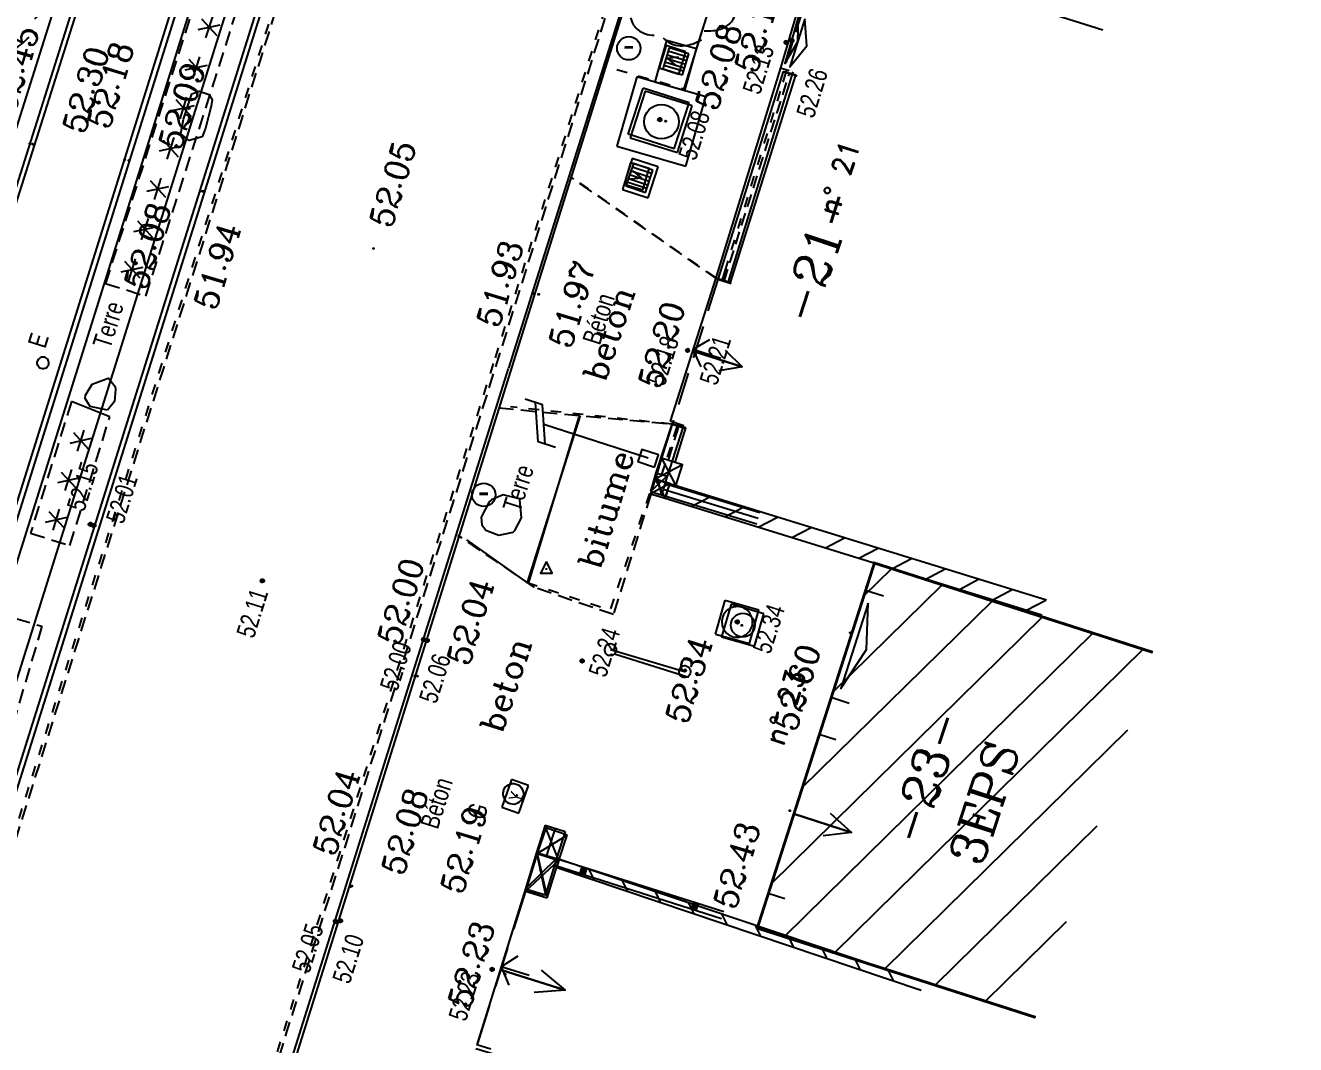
# Model space of a CAD drawing. Extents: x 661856 to 662117, y 6866905 to 6867165.
# Drawn here: x 662042.29 to 662064.02, y 6866949.66 to 6866967.09 of the extents above; entities that cross this region are included whole.
import ezdxf
from ezdxf.enums import TextEntityAlignment as Align

# ---------------------------------------------------------------- set-up
doc = ezdxf.new("R2010")
doc.units = 0
for name, pattern in [('CONTINU', [0]), ('DISCONTIN', [0.75, 0.5, -0.25]), ('HIDDEN', [0.375, 0.25, -0.125]), ('JSI_TCO', [1, 0.5, 0.5]), ('JSI_TIC', [0.2, 0.08, 0.01, -0.1, 0.01]), ('PARALLEL', [0]), ('T3', [4.33, 3, -1.33])]:
    doc.linetypes.add(name, pattern=pattern)
doc.layers.get('0').update_dxf_attribs({"linetype": 'CONTINUOUS'})
for name, color, linetype in [('ACCES', 7, 'CONTINU'), ('ALTI', 140, 'CONTINUOUS'), ('BATI', 6, 'CONTINUOUS'), ('BORDURE', 7, 'CONTINU'), ('CANEVAS_GEODES', 5, 'CONTINU'), ('COTE_ALTI', 8, 'CONTINU'), ('COTE_DE_SEUIL', 8, 'CONTINU'), ('HAIE', 3, 'CONTINU'), ('LIGNE_DIVERS', 7, 'CONTINU'), ('LIMITE', 7, 'CONTINUOUS'), ('MOB', 6, 'CONTINUOUS'), ('MOB-URB_GLISSI', 6, 'CONTINU'), ('MUR', 7, 'CONTINU'), ('NOM_DE_VOIE', 7, 'CONTINU'), ('OBJASS', 22, 'CONTINUOUS'), ('OBJEAU', 4, 'CONTINUOUS'), ('OBJEDF', 240, 'CONTINUOUS'), ('OBJET_ASSAINIS', 5, 'CONTINU'), ('OBJET_EAU', 4, 'CONTINU'), ('OBJET_GAZ', 2, 'CONTINU'), ('OBJGAZ', 30, 'CONTINUOUS'), ('OBJTELECOM', 3, 'CONTINUOUS'), ('OUVRAGE_ART_DA', 7, 'CONTINU'), ('OUVRAGE_ART_PI', 7, 'CONTINU'), ('TEXTE', 7, 'CONTINUOUS'), ('VEGETATION', 3, 'CONTINUOUS'), ('VOIRIE', 7, 'CONTINUOUS')]:
    doc.layers.add(name, color=color, linetype=linetype)
doc.styles.add('5-2', font='romand.shx', dxfattribs={"height": 0.35})
doc.styles.add('COMPLEX', font='COMPLEX')
doc.styles.get("Standard").update_dxf_attribs({"font": 'ARIALUNI.ttf', "height": 2})
doc.linetypes.add('JSI_HAIED', pattern='A,0.48,0.06,-0.1,[138,jsi_form.shx,S=0.05,R=0,X=-0.1,Y=0],0.06', length=0.7)
doc.linetypes.add('JSI_HAIEG', pattern='A,0.48,0.06,-0.1,[137,jsi_form.shx,S=0.05,R=0,X=-0.1,Y=0],0.06', length=0.7)
doc.linetypes.add('JSI_MUD', pattern='A,0.0001,[130,jsi_form.shx,S=0.5,R=0,X=0.875,Y=0],-0.75', length=0.7501)
doc.linetypes.add('JSI_MUG', pattern='A,0.0001,[130,jsi_form.shx,S=0.5,R=0,X=-0.125,Y=0],-0.75', length=0.7501)
doc.linetypes.add('JSI_MUR', pattern='A,1e-06,-0.5,[130,jsi_form.shx,S=0.7,R=315,X=0.05,Y=0],-0.5', length=1.000001)

# ---------------------------------------------------------------- blocks, each defined once
blk = doc.blocks.new('*X93')
at = {"layer": 'HAIE', "color": 3, "linetype": 'CONTINU'}
for p, q in [((610682.44, 133477.927), (610682.026, 133478.34)), ((610682.309, 133478.416), (610682.158, 133477.851)), ((610682.516, 133478.21), (610681.951, 133478.057)), ((610682.234, 133477.151), (610681.67, 133476.998)), ((610682.159, 133476.868), (610681.745, 133477.281)), ((610682.027, 133477.357), (610681.877, 133476.792)), ((610681.745, 133476.298), (610681.595, 133475.733)), ((610681.952, 133476.092), (610681.388, 133475.939)), ((610681.877, 133475.809), (610681.463, 133476.222)), ((610681.463, 133475.239), (610681.313, 133474.674)), ((610681.67, 133475.033), (610681.106, 133474.881)), ((610681.595, 133474.75), (610681.181, 133475.163)), ((610681.313, 133473.691), (610680.899, 133474.104)), ((610681.182, 133474.18), (610681.031, 133473.615)), ((610681.389, 133473.974), (610680.824, 133473.822)), ((610681.032, 133472.632), (610680.618, 133473.045)), ((610680.9, 133473.121), (610680.75, 133472.556)), ((610681.107, 133472.915), (610680.543, 133472.763)), ((610680.75, 133471.573), (610680.336, 133471.986)), ((610680.618, 133472.062), (610680.468, 133471.497)), ((610680.825, 133471.856), (610680.261, 133471.704)), ((610680.468, 133470.515), (610680.054, 133470.927)), ((610680.336, 133471.003), (610680.186, 133470.438)), ((610680.543, 133470.797), (610679.979, 133470.645)), ((610680.187, 133469.456), (610679.773, 133469.868)), ((610680.055, 133469.944), (610679.904, 133469.379)), ((610680.262, 133469.738), (610679.697, 133469.586)), ((610679.98, 133468.679), (610679.416, 133468.527)), ((610679.905, 133468.397), (610679.491, 133468.809)), ((610679.773, 133468.885), (610679.623, 133468.32)), ((610679.491, 133467.826), (610679.341, 133467.261)), ((610679.698, 133467.62), (610679.134, 133467.468)), ((610679.623, 133467.338), (610679.209, 133467.75)), ((610679.209, 133466.767), (610679.059, 133466.203)), ((610679.416, 133466.561), (610678.852, 133466.409)), ((610679.341, 133466.279), (610678.927, 133466.691)), ((610679.06, 133465.22), (610678.646, 133465.632)), ((610678.928, 133465.708), (610678.777, 133465.144)), ((610679.135, 133465.502), (610678.57, 133465.35)), ((610678.778, 133464.161), (610678.364, 133464.573)), ((610678.646, 133464.649), (610678.496, 133464.085)), ((610678.853, 133464.443), (610678.289, 133464.291)), ((610678.496, 133463.102), (610678.082, 133463.514)), ((610678.364, 133463.59), (610678.214, 133463.026)), ((610678.571, 133463.384), (610678.007, 133463.232)), ((610678.214, 133462.043), (610677.8, 133462.455)), ((610678.082, 133462.531), (610677.932, 133461.967)), ((610678.289, 133462.325), (610677.725, 133462.173)), ((610677.933, 133460.984), (610677.519, 133461.396)), ((610677.801, 133461.472), (610677.65, 133460.908)), ((610678.008, 133461.266), (610677.444, 133461.114)), ((610677.726, 133460.207), (610677.162, 133460.055)), ((610677.651, 133459.925), (610677.237, 133460.337)), ((610677.519, 133460.413), (610677.369, 133459.849)), ((610677.237, 133459.355), (610677.087, 133458.79)), ((610677.444, 133459.148), (610676.88, 133458.996)), ((610677.369, 133458.866), (610676.955, 133459.278)), ((610676.956, 133458.296), (610676.805, 133457.731)), ((610677.163, 133458.089), (610676.598, 133457.937)), ((610677.087, 133457.807), (610676.673, 133458.219))]:
    blk.add_line(p, q, dxfattribs=at)
blk = doc.blocks.new('*X101')
at = {"layer": 'MUR', "color": 7, "linetype": 'CONTINU'}
for p, q in [((610691.462, 133458.347), (610691.56, 133458.153)), ((610692.032, 133458.16), (610692.13, 133457.966)), ((610692.603, 133457.973), (610692.701, 133457.78)), ((610693.173, 133457.787), (610693.271, 133457.593)), ((610693.743, 133457.6), (610693.841, 133457.407)), ((610694.313, 133457.413), (610694.411, 133457.22)), ((610694.884, 133457.227), (610694.982, 133457.033)), ((610695.454, 133457.04), (610695.552, 133456.847)), ((610696.024, 133456.853), (610696.122, 133456.66)), ((610696.594, 133456.667), (610696.692, 133456.473))]:
    blk.add_line(p, q, dxfattribs=at)
blk = doc.blocks.new('*X102')
at = {"layer": 'BATI', "color": 7, "linetype": 'CONTINU'}
for p, q in [((610696.131, 133463.055), (610696.603, 133463.528)), ((610695.619, 133461.412), (610697.466, 133463.259)), ((610695.107, 133459.769), (610698.329, 133462.99)), ((610694.596, 133458.126), (610699.191, 133462.722)), ((610694.818, 133457.217), (610700.054, 133462.453)), ((610695.68, 133456.948), (610700.917, 133462.184)), ((610696.543, 133456.679), (610700.667, 133460.803)), ((610697.406, 133456.41), (610700.155, 133459.159)), ((610698.268, 133456.142), (610699.643, 133457.516))]:
    blk.add_line(p, q, dxfattribs=at)
blk = doc.blocks.new('*X106')
at = {"layer": 'HAIE', "color": 3, "linetype": 'CONTINU'}
for p, q in [((610682.534, 133465.554), (610682.901, 133465.64)), ((610682.589, 133465.734), (610682.847, 133465.46)), ((610682.663, 133465.417), (610682.772, 133465.778)), ((610682.385, 133465.058), (610682.644, 133464.783)), ((610682.46, 133464.74), (610682.569, 133465.101)), ((610682.331, 133464.877), (610682.698, 133464.964)), ((610682.182, 133464.381), (610682.44, 133464.107)), ((610682.257, 133464.064), (610682.365, 133464.424)), ((610682.128, 133464.201), (610682.494, 133464.287))]:
    blk.add_line(p, q, dxfattribs=at)
blk = doc.blocks.new('*X108')
at = {"layer": 'HAIE', "color": 3, "linetype": 'CONTINU'}
for p, q in [((610685.307, 133474.724), (610685.684, 133474.81)), ((610685.364, 133474.909), (610685.627, 133474.625)), ((610685.438, 133474.582), (610685.552, 133474.952)), ((610685.093, 133474.031), (610685.47, 133474.117)), ((610685.15, 133474.216), (610685.413, 133473.932)), ((610685.224, 133473.889), (610685.338, 133474.259)), ((610684.936, 133473.523), (610685.199, 133473.239)), ((610685.01, 133473.196), (610685.125, 133473.566)), ((610684.879, 133473.338), (610685.256, 133473.424)), ((610684.722, 133472.83), (610684.985, 133472.546)), ((610684.797, 133472.503), (610684.911, 133472.873)), ((610684.665, 133472.645), (610685.042, 133472.731)), ((610684.583, 133471.81), (610684.697, 133472.18)), ((610684.451, 133471.952), (610684.828, 133472.038)), ((610684.508, 133472.137), (610684.771, 133471.853)), ((610684.237, 133471.259), (610684.614, 133471.345)), ((610684.294, 133471.444), (610684.557, 133471.16)), ((610684.369, 133471.117), (610684.483, 133471.487)), ((610684.023, 133470.566), (610684.401, 133470.652)), ((610684.081, 133470.751), (610684.344, 133470.468)), ((610684.155, 133470.425), (610684.269, 133470.794)), ((610683.867, 133470.058), (610684.13, 133469.775)), ((610683.941, 133469.732), (610684.055, 133470.101)), ((610683.81, 133469.873), (610684.187, 133469.959)), ((610683.653, 133469.365), (610683.916, 133469.082)), ((610683.727, 133469.039), (610683.841, 133469.408)), ((610683.596, 133469.18), (610683.973, 133469.266)), ((610683.513, 133468.346), (610683.627, 133468.715)), ((610683.382, 133468.488), (610683.759, 133468.574)), ((610683.439, 133468.672), (610683.702, 133468.389))]:
    blk.add_line(p, q, dxfattribs=at)
blk = doc.blocks.new('*X116')
at = {"layer": 'MUR', "color": 7, "linetype": 'CONTINU'}
for p, q in [((610693.167, 133464.561), (610693.494, 133464.737)), ((610693.741, 133464.389), (610694.068, 133464.565)), ((610694.316, 133464.216), (610694.643, 133464.392)), ((610694.891, 133464.044), (610695.218, 133464.22)), ((610695.466, 133463.871), (610695.792, 133464.047)), ((610696.04, 133463.699), (610696.367, 133463.875)), ((610696.615, 133463.527), (610696.942, 133463.703)), ((610697.19, 133463.354), (610697.517, 133463.53)), ((610697.764, 133463.182), (610698.091, 133463.358)), ((610698.339, 133463.009), (610698.666, 133463.185)), ((610698.914, 133462.837), (610699.241, 133463.013))]:
    blk.add_line(p, q, dxfattribs=at)
blk = doc.blocks.new('*X117')
at = {"layer": 'MUR', "color": 7, "linetype": 'CONTINU'}
for p, q in [((610692.873, 133465.693), (610692.943, 133465.924)), ((610692.768, 133465.348), (610692.838, 133465.578))]:
    blk.add_line(p, q, dxfattribs=at)
blk = doc.blocks.new('*X118')
at = {"layer": 'MUR', "color": 7, "linetype": 'CONTINU'}
for p, q in [((610694.768, 133471.932), (610694.783, 133471.982)), ((610694.67, 133471.612), (610694.735, 133471.825)), ((610694.573, 133471.292), (610694.638, 133471.505)), ((610694.475, 133470.972), (610694.54, 133471.185)), ((610694.377, 133470.652), (610694.442, 133470.865)), ((610694.28, 133470.332), (610694.345, 133470.545)), ((610694.182, 133470.012), (610694.247, 133470.225)), ((610694.084, 133469.692), (610694.149, 133469.905)), ((610693.987, 133469.372), (610694.052, 133469.585)), ((610693.889, 133469.052), (610693.954, 133469.265)), ((610693.791, 133468.732), (610693.856, 133468.945)), ((610693.694, 133468.411), (610693.759, 133468.625))]:
    blk.add_line(p, q, dxfattribs=at)
blk = doc.blocks.new('P20100')
for p, q in [((0, 0.994), (0, 0)), ((0.999, 0.994), (0, 0.994)), ((0.999, 0), (0.999, 0.994)), ((0, 0), (0.999, 0))]:
    blk.add_line(p, q)
blk.add_circle((0.496, 0.492), 0.35)
blk = doc.blocks.new('P21100', base_point=(1, 1))
blk.add_circle((1, 1), 1)
blk.add_text('-', height=2.15).set_placement((0.5, 0.25), (1.5, 0.25), align=Align.ALIGNED)
blk = doc.blocks.new('P20200')
for p, q in [((0, 0.497), (0, 0)), ((0.999, 0.497), (0, 0.497)), ((0.164, 0.01), (0.164, 0.497)), ((0.327, 0.497), (0.327, 0.01)), ((0.491, 0.497), (0.491, 0.497)), ((0.491, 0), (0.491, 0.497)), ((0.671, 0.497), (0.671, 0.01)), ((0.835, 0.01), (0.835, 0.497)), ((0.999, 0), (0.999, 0.497)), ((0, 0), (0.999, 0))]:
    blk.add_line(p, q)
blk = doc.blocks.new('P23800')
for p, q in [((0, 0.497), (0, 0)), ((0.999, 0.497), (0, 0.497)), ((0.999, 0), (0.999, 0.497)), ((0, 0), (0.999, 0))]:
    blk.add_line(p, q)
blk = doc.blocks.new('P27900')
blk.add_blockref('P23800', (0, 0))
blk.add_text('Y', height=0.339).set_placement((0.332, 0.065))
blk = doc.blocks.new('P30300')
at = {"color": 0}
blk.add_circle((0, 0), 0.05, dxfattribs=at)
blk.add_attdef('COTE30300', (0.3, -0.6), '', height=0.3)
blk = doc.blocks.new('P30100')
at = {"color": 0}
blk.add_circle((0, 0), 0.05, dxfattribs=at)
blk.add_attdef('COTE30100', (0.3, 0.3), '', height=0.3)
blk = doc.blocks.new('P30200')
at = {"color": 0}
blk.add_circle((0, 0), 0.05, dxfattribs=at)
blk.add_attdef('COTE30200', (0.3, -0.15), '', height=0.3)
blk = doc.blocks.new('P30600')
at = {"color": 0}
blk.add_circle((0, 0), 0.05, dxfattribs=at)
blk.add_attdef('COTE30600', text='', height=0.3).set_placement((-0.3, -0.6), align=Align.RIGHT)
blk = doc.blocks.new('P30400')
at = {"color": 0}
blk.add_circle((0, 0), 0.05, dxfattribs=at)
blk.add_attdef('COTE30400', text='', height=0.3).set_placement((-0.3, 0.3), align=Align.RIGHT)
blk = doc.blocks.new('P30700')
at = {"color": 0}
blk.add_circle((0, 0), 0.05, dxfattribs=at)
blk.add_attdef('COTE30700', text='', height=0.3).set_placement((0, 0.3), align=Align.CENTER)
blk = doc.blocks.new('P30800')
at = {"color": 0}
blk.add_circle((0, 0), 0.05, dxfattribs=at)
blk.add_attdef('COTE30800', text='', height=0.3).set_placement((0, -0.6), align=Align.CENTER)
blk = doc.blocks.new('P20900')
for p, q in [((0.999, 0), (0, 0.497)), ((0, 0), (0.999, 0.497)), ((0, 0.497), (0, 0)), ((0.999, 0.497), (0, 0.497)), ((0.999, 0), (0.999, 0.497)), ((0, 0), (0.999, 0))]:
    blk.add_line(p, q)
blk = doc.blocks.new('SU413')
at = {"color": 0, "linetype": 'CONTINUOUS'}
for points in [[(0.429, 1), (0.5, 1.75), (0.571, 1)], [(0.5, 0), (0.5, 1.75), (0.5, 0)], [(0, 0.5), (0, 0)], [(1, 0), (1, 0.5)]]:
    blk.add_lwpolyline(points, dxfattribs=at)
at = {"color": 0, "linetype": 'DISCONTIN'}
blk.add_lwpolyline([(0, 0), (1, 0)], dxfattribs=at)
blk = doc.blocks.new('SU415')
at = {"color": 0, "linetype": 'CONTINUOUS'}
for points in [[(0, 0.5), (0, 0)], [(0.1, 0.167), (0.9, 0.167), (0.5, 0.5), (0.1, 0.167)], [(1, 0), (1, 0.5)]]:
    blk.add_lwpolyline(points, dxfattribs=at)
at = {"color": 0, "linetype": 'DISCONTIN'}
blk.add_lwpolyline([(0, 0), (1, 0)], dxfattribs=at)
blk = doc.blocks.new('P29600')
blk.add_lwpolyline([(0, 0), (1, 0), (1, 1), (0, 1), (0, 0), (1, 1), (0, 1), (1, 0)])
blk = doc.blocks.new('P25000')
for p, q in [((0, 0.994), (0, 0)), ((0.999, 0.994), (0, 0.994)), ((0.999, 0), (0.999, 0.994)), ((0, 0), (0.999, 0))]:
    blk.add_line(p, q)
blk = doc.blocks.new('P26700')
blk.add_lwpolyline([(0, 0.65972), (-0.5, -0.34028), (0.5, -0.34028)], close=True)
blk.add_circle((0, 0), 0.01658)
blk = doc.blocks.new('$B_220')
at = {"color": 0, "linetype": 'BYBLOCK', "flags": 128}
for points in [[(0.297, 0.272, 0.039633), (0.273, 0.344, 0.053426), (0.241, 0.401, 0.147584), (0.154, 0.47, 0.071882), (0.099, 0.483, 0.058066), (0.036, 0.48, 0.043501), (-0.035, 0.463, 0.032041), (-0.113, 0.431)], [(-0.195, 0.351, 0.077685), (-0.303, 0.336, 0.115926), (-0.379, 0.292, 0.119307), (-0.426, 0.217, 0.082378), (-0.441, 0.113)], [(0.461, -0.046, 0.087593), (0.487, 0.033, 0.096392), (0.482, 0.113, 0.080457), (0.446, 0.192, 0.056881), (0.379, 0.272)], [(-0.441, 0.033, 0.03619), (-0.474, -0.044, 0.046233), (-0.492, -0.116, 0.121403), (-0.482, -0.245, 0.119181), (-0.41, -0.354, 0.044648), (-0.351, -0.401, 0.034835), (-0.277, -0.443)], [(0.379, -0.364, 0.076898), (0.431, -0.319, 0.090424), (0.461, -0.265, 0.083207), (0.472, -0.2, 0.062964), (0.461, -0.126)], [(-0.113, -0.443, 0.078382), (0.005, -0.498, 0.113914), (0.113, -0.503, 0.115194), (0.21, -0.458, 0.080222), (0.297, -0.364)]]:
    blk.add_lwpolyline(points, format="xyb", dxfattribs=at)
blk = doc.blocks.new('$B_048')
at = {"color": 0, "linetype": 'BYBLOCK', "flags": 128}
blk.add_lwpolyline([(0, 1), (0, 0), (1, 0), (1, 1)], close=True, dxfattribs=at)
blk.add_lwpolyline([(0.3125, 0.75), (0.5, 0.25), (0.6875, 0.75)], dxfattribs=at)
blk = doc.blocks.new('$B_001')
at = {"color": 0, "linetype": 'BYBLOCK', "flags": 128}
for points in [[(0, 0), (0, 1)], [(0, 1), (1, 1)], [(1, 0), (1, 1)], [(0, 0), (1, 0)]]:
    blk.add_lwpolyline(points, dxfattribs=at)
blk = doc.blocks.new('$B_200')
at = {"color": 0, "linetype": 'BYBLOCK', "flags": 128}
for points in [[(0, -0.5, -0.414214), (-0.5, 0, -0.414214), (0, 0.5)], [(0, -0.5, 0.414214), (0.5, 0, 0.414214), (0, 0.5)]]:
    blk.add_lwpolyline(points, format="xyb", dxfattribs=at)
blk = doc.blocks.new('$B_137')
at = {"color": 0, "linetype": 'BYBLOCK', "flags": 128}
for points in [[(-0.156, 0.875), (0.156, 1), (0.156, 1.156)], [(-0.156, 0.781), (-0.156, 0.938), (0.156, 1.062)], [(0, 0), (0, 0.938)]]:
    blk.add_lwpolyline(points, dxfattribs=at)
blk.add_lwpolyline([(-0.055, -0.075), (0.055, -0.075), (0.055, 0.075), (-0.055, 0.075)], close=True)
blk = doc.blocks.new('$B_020')
at = {"color": 0, "linetype": 'BYBLOCK', "flags": 128}
for points in [[(0, 0), (0, 1)], [(0, 1), (1, 1)], [(1, 0), (1, 1)], [(0, 0), (1, 0)]]:
    blk.add_lwpolyline(points, dxfattribs=at)
for points in [[(0.5, 0.0625, -0.4142136), (0.0625, 0.5, -0.4142136), (0.5, 0.9375)], [(0.5, 0.0625, 0.4142136), (0.9375, 0.5, 0.4142136), (0.5, 0.9375)]]:
    blk.add_lwpolyline(points, format="xyb", dxfattribs=at)
blk = doc.blocks.new('$B_043')
at = {"color": 0, "linetype": 'BYBLOCK', "flags": 128}
blk.add_lwpolyline([(0, 0.5), (1, 0.5)], dxfattribs=at)
blk = doc.blocks.new('$B_030')
at = {"color": 0, "linetype": 'BYBLOCK', "flags": 128}
for points in [[(0, 0), (0, 1)], [(0, 1), (1, 1)], [(0, 1), (1, 0)], [(0, 0), (1, 1)], [(1, 0), (1, 1)], [(0, 0), (1, 0)]]:
    blk.add_lwpolyline(points, dxfattribs=at)
blk = doc.blocks.new('$B_028')
at = {"color": 0, "linetype": 'BYBLOCK', "flags": 128}
for points in [[(0, 0.5), (0, -0.5), (0.0938, -0.0625)], [(-0.5, -0.5), (-0.5, 0)], [(0.5, 0), (0.5, -0.5)], [(-0.0937, -0.0625), (0, -0.5)], [(-0.5, -0.5), (0.5, -0.5)]]:
    blk.add_lwpolyline(points, dxfattribs=at)
blk = doc.blocks.new('$B_027')
at = {"color": 0, "linetype": 'BYBLOCK', "flags": 128}
for points in [[(-0.5, -0.5), (0.5, -0.5), (0.5, -0.188)], [(-0.5, -0.5), (-0.5, -0.188)]]:
    blk.add_lwpolyline(points, dxfattribs=at)
blk.add_lwpolyline([(-0.406, -0.406), (0.406, -0.406), (0, -0.188)], close=True, dxfattribs=at)
blk = doc.blocks.new('$B_210')
at = {"linetype": 'CONTINUOUS'}
blk.add_hatch(color=0, dxfattribs=at).paths.add_polyline_path([(0, -0.5, -1), (0, 0.5, -1)])
at = {"color": 0, "linetype": 'BYBLOCK', "flags": 128}
blk.add_lwpolyline([(0, -0.5, -1), (0, 0.5, -1)], format="xyb", close=True, dxfattribs=at)
blk = doc.blocks.new('GEOCARR1')
at = {"const_width": 1}
blk.add_lwpolyline([(0, 0), (0, 1)], dxfattribs=at)

msp = doc.modelspace()

# ---------------------------------------------------------------- linework, layer by layer
at = {"layer": 'BATI', "color": 7, "linetype": 'CONTINU', "const_width": 0.05}
msp.add_lwpolyline([(662061.574, 6866956.365), (662056.813, 6866957.892), (662054.81, 6866951.649), (662059.571, 6866950.121)], dxfattribs=at)
at = {"layer": 'BORDURE', "linetype": 'JSI_TCO', "ltscale": 2, "elevation": 57.333, "flags": 128}
for points in [[(662041.018, 6866950.704), (662054.066, 6866992.239), (662058.775, 6867007.264), (662065.75, 6867029.431, 0.009327), (662065.906, 6867029.968, 0.004948), (662066.1, 6867030.711, 0.020273), (662066.199, 6867031.194, 0.021293), (662066.291, 6867031.965, 0.016042), (662066.331, 6867032.858)], [(662050.551, 6866961.222), (662042.36, 6866935.128, 0.051444), (662042.303, 6866934.847, 0.042703), (662042.301, 6866934.531, 0.034153), (662042.351, 6866934.183, 0.027009), (662042.456, 6866933.8, 0.039622), (662042.608, 6866933.434, 0.041783), (662042.812, 6866933.107, 0.044661), (662043.089, 6866932.798, 0.041913), (662043.426, 6866932.534, 0.0115), (662043.769, 6866932.317, 0.013918), (662044.09, 6866932.137, 0.017067), (662044.39, 6866931.992, 0.021196), (662044.668, 6866931.883), (662046.13, 6866931.384), (662055.606, 6866928.22)]]:
    msp.add_lwpolyline(points, format="xyb", dxfattribs=at)
for points in [[(662039.285, 6866949.802), (662052.686, 6866992.547), (662058.018, 6867009.554), (662063.22, 6867026.096)], [(662061.704, 6866996.653), (662050.553, 6866961.224)], [(662037.496, 6866949.632), (662044.693, 6866972.418)], [(662053.301, 6866969.172), (662054.57, 6866969.252), (662053.545, 6866965.986)], [(662051.778, 6866960.414), (662050.877, 6866957.56), (662049.844, 6866958.291)]]:
    msp.add_lwpolyline(points, dxfattribs=at)
at = {"layer": 'BORDURE', "color": 7, "linetype": 'CONTINUOUS'}
for points in [[(662065.057, 6867007.146), (662061.3, 6866995.243), (662055.095, 6866975.591), (662049.384, 6866957.326), (662046.569, 6866948.341)], [(662044.545, 6866972.738), (662044.851, 6866972.637), (662037.526, 6866949.512)], [(662039.33, 6866949.661), (662045.511, 6866969.343)], [(662053.771, 6866966.686), (662054.567, 6866969.189), (662053.104, 6866969.125)], [(662046.608, 6866968.243), (662040.149, 6866947.693), (662037.301, 6866938.749)], [(662050.897, 6866957.543), (662051.765, 6866960.392)]]:
    msp.add_lwpolyline(points, dxfattribs=at)
for points in [[(662045.316, 6866965.182, 52.056), (662045.094, 6866965.121, 52.081), (662044.951, 6866965.232, 52.101), (662044.956, 6866965.267, 52.101), (662044.997, 6866965.483, 52.105), (662045.138, 6866965.915, 52.111), (662045.267, 6866965.965, 52.095), (662045.434, 6866965.908, 52.074), (662045.49, 6866965.813, 52.061), (662045.473, 6866965.709, 52.06), (662045.372, 6866965.328, 52.057)], [(662043.7, 6866960.506, 52.106), (662043.402, 6866960.571, 52.103), (662043.315, 6866960.709, 52.101), (662043.319, 6866960.766, 52.1), (662043.435, 6866960.949, 52.096), (662043.708, 6866961.055, 52.09), (662043.713, 6866961.054, 52.09), (662043.827, 6866960.913, 52.082), (662043.837, 6866960.86, 52.08), (662043.816, 6866960.655, 52.094)], [(662050.74, 6866958.988, 52.053), (662050.466, 6866959.059, 52.049), (662050.267, 6866958.976, 52.046), (662050.225, 6866958.938, 52.038), (662050.085, 6866958.675, 51.998), (662050.098, 6866958.546, 51.98), (662050.17, 6866958.453, 51.998), (662050.389, 6866958.368, 52.033), (662050.633, 6866958.42, 52.071), (662050.663, 6866958.448, 52.07), (662050.78, 6866958.665, 52.063), (662050.75, 6866958.974, 52.054)]]:
    msp.add_polyline3d(points, close=True, dxfattribs=at)
at = {"layer": 'HAIE', "color": 3, "linetype": 'HIDDEN'}
for points in [[(662045.896, 6866969.697), (662043.663, 6866962.676), (662044.354, 6866962.456), (662046.59, 6866969.484)], [(662043.08, 6866960.656), (662042.382, 6866958.401), (662043.054, 6866958.193), (662043.736, 6866960.393)], [(662040.177, 6866951.649), (662041.772, 6866957.05), (662042.576, 6866956.812), (662040.988, 6866951.434)]]:
    msp.add_lwpolyline(points, dxfattribs=at)
at = {"layer": 'HAIE', "color": 3, "linetype": 'CONTINUOUS'}
msp.add_lwpolyline([(662043.736, 6866960.393), (662043.08, 6866960.656)], dxfattribs=at)
at = {"layer": 'LIGNE_DIVERS', "color": 7, "linetype": 'HIDDEN'}
for points in [[(662067.028, 6867014.369), (662059.588, 6866990.489), (662052.878, 6866969.357), (662046.052, 6866947.616)], [(662046.796, 6866968.057), (662041.351, 6866950.695), (662041.104, 6866950.766)], [(662054.134, 6866962.739), (662051.626, 6866964.491)], [(662050.392, 6866960.545), (662053.356, 6866960.267)], [(662052.989, 6866959.07), (662052.349, 6866957.01), (662051.002, 6866957.474), (662049.691, 6866958.366)]]:
    msp.add_lwpolyline(points, dxfattribs=at)
at = {"layer": 'LIMITE', "linetype": 'JSI_MUG', "ltscale": 0.22}
msp.add_line((662055.312, 6866966.327, 109.467), (662055.247, 6866966.116, 109.471), dxfattribs=at)
at = {"layer": 'LIMITE', "linetype": 'JSI_MUD', "ltscale": 0.22}
msp.add_line((662054.272, 6866962.948, 109.537), (662054.207, 6866962.738, 109.541), dxfattribs=at)
at = {"layer": 'LIMITE', "linetype": 'JSI_MUG', "ltscale": 0.2}
msp.add_line((662053.441, 6866960.238, 109.52), (662053.379, 6866960.048, 109.536), dxfattribs=at)
at = {"layer": 'LIMITE', "linetype": 'JSI_MUD', "ltscale": 0.2}
msp.add_line((662053.232, 6866959.594, 109.575), (662053.171, 6866959.404, 109.591), dxfattribs=at)
at = {"layer": 'LIMITE', "linetype": 'JSI_TCO', "ltscale": 2}
msp.add_line((662051.523, 6866953.302, 109.593), (662051.377, 6866952.836, 109.592), dxfattribs=at)
at = {"layer": 'LIMITE', "linetype": 'JSI_TCO', "ltscale": 2, "elevation": 57.333, "flags": 128}
for points in [[(662055.207, 6866966.359), (662054.102, 6866962.77)], [(662055.417, 6866966.294), (662054.313, 6866962.706)], [(662053.346, 6866960.269), (662053.075, 6866959.435)], [(662053.536, 6866960.208), (662053.266, 6866959.373)], [(662053.228, 6866959.251), (662054.854, 6866958.758)], [(662053.174, 6866959.058), (662054.8, 6866958.565)], [(662051.18, 6866953.41), (662051.033, 6866952.943)], [(662051.18, 6866953.41), (662051.523, 6866953.302)]]:
    msp.add_lwpolyline(points, dxfattribs=at)
at = {"layer": 'LIMITE', "linetype": 'JSI_TIC', "ltscale": 2, "elevation": 57.333, "flags": 128}
for points in [[(662055.312, 6866966.327), (662054.207, 6866962.738)], [(662053.441, 6866960.238), (662053.171, 6866959.404)]]:
    msp.add_lwpolyline(points, dxfattribs=at)
at = {"layer": 'LIMITE', "linetype": 'JSI_MUR', "ltscale": 0.2, "elevation": 57.333, "flags": 128}
msp.add_lwpolyline([(662053.201, 6866959.155), (662054.827, 6866958.661)], dxfattribs=at)
at = {"layer": 'LIMITE', "linetype": 'JSI_MUR', "ltscale": 0.36, "elevation": 57.333, "flags": 128}
msp.add_lwpolyline([(662051.352, 6866953.356), (662051.205, 6866952.889)], dxfattribs=at)
at = {"layer": 'LIMITE', "elevation": 57.333, "flags": 128}
msp.add_lwpolyline([(662051.342, 6866952.725), (662054.2, 6866951.815)], dxfattribs=at)
at = {"layer": 'LIMITE', "linetype": 'CONTINUOUS', "elevation": 57.333, "flags": 128}
msp.add_lwpolyline([(662051.378, 6866952.839), (662054.237, 6866951.93)], dxfattribs=at)
at = {"layer": 'MOB-URB_GLISSI', "color": 6, "linetype": 'T3'}
msp.add_lwpolyline([(662052.365, 6866956.342), (662053.639, 6866955.941)], dxfattribs=at)
at = {"layer": 'MUR', "color": 7, "linetype": 'PARALLEL'}
for points in [[(662056.271, 6866968.415), (662060.72, 6866967.014)], [(662055.254, 6866966.299), (662054.134, 6866962.739)], [(662054.347, 6866962.672), (662055.467, 6866966.234)], [(662053.356, 6866960.267), (662053.174, 6866959.686)], [(662053.404, 6866959.614), (662053.589, 6866960.205)], [(662059.756, 6866957.255), (662053.311, 6866959.249)], [(662053.232, 6866958.999), (662059.678, 6866957.005)]]:
    msp.add_lwpolyline(points, dxfattribs=at)
at = {"layer": 'MUR', "color": 7, "linetype": 'CONTINUOUS'}
for points in [[(662055.467, 6866966.234), (662055.254, 6866966.299)], [(662053.589, 6866960.205), (662053.356, 6866960.267)], [(662053.311, 6866959.249), (662053.232, 6866958.999)], [(662051.38, 6866952.681), (662051.426, 6866952.828), (662057.662, 6866950.728)], [(662057.613, 6866950.582), (662051.38, 6866952.681)]]:
    msp.add_lwpolyline(points, dxfattribs=at)
at = {"layer": 'VEGETATION', "linetype": 'JSI_HAIED', "ltscale": 2, "elevation": 57.333, "flags": 128}
for points in [[(662063.506, 6867026.006), (662058.304, 6867009.464), (662052.973, 6866992.457), (662039.61, 6866949.836)], [(662037.209, 6866949.722), (662044.407, 6866972.509)]]:
    msp.add_lwpolyline(points, dxfattribs=at)
at = {"layer": 'VEGETATION', "linetype": 'JSI_HAIEG', "ltscale": 2, "elevation": 57.333, "flags": 128}
msp.add_lwpolyline([(662064.078, 6867025.826), (662058.876, 6867009.284), (662053.545, 6866992.278), (662040.404, 6866950.364)], dxfattribs=at)
at = {"layer": 'VOIRIE', "linetype": 'JSI_TIC', "ltscale": 2, "elevation": 57.333, "flags": 128}
for points in [[(662041.275, 6866950.623), (662054.324, 6866992.158), (662059.032, 6867007.183), (662066.008, 6867029.35, 0.009304), (662066.166, 6867029.894, 0.004973), (662066.361, 6867030.645, 0.02036), (662066.465, 6867031.15, 0.021232), (662066.56, 6867031.941, 0.016104), (662066.601, 6867032.854)], [(662050.293, 6866961.303), (662042.102, 6866935.209, 0.050882), (662042.035, 6866934.878, 0.043357), (662042.031, 6866934.512, 0.033882), (662042.086, 6866934.13, 0.027314), (662042.199, 6866933.716, 0.039767), (662042.368, 6866933.31, 0.041697), (662042.596, 6866932.945, 0.044469), (662042.904, 6866932.602, 0.042007), (662043.277, 6866932.308, 0.01168), (662043.634, 6866932.083, 0.014026), (662043.971, 6866931.895, 0.017036), (662044.286, 6866931.743, 0.020912), (662044.581, 6866931.628), (662046.044, 6866931.128), (662055.521, 6866927.964)]]:
    msp.add_lwpolyline(points, format="xyb", dxfattribs=at)
for points in [[(662061.446, 6866996.734), (662050.296, 6866961.305)], [(662052.41, 6866966.331), (662053.537, 6866966.007)], [(662051.768, 6866964.393), (662054.102, 6866962.77)], [(662053.346, 6866960.269), (662050.59, 6866960.563)], [(662050.877, 6866957.56), (662052.296, 6866957.087), (662052.982, 6866959.114)]]:
    msp.add_lwpolyline(points, dxfattribs=at)

# ---------------------------------------------------------------- block references
at = {"layer": 'ACCES', "color": 7, "linetype": 'CONTINU'}
for name, p, xscale, yscale, rotation in [('SU415', (662055.576, 6866967.326), 1.076798999844857, 0.505421399935299, 252.5569627077981), ('SU413', (662054.134, 6866962.739), 2.592004999861968, 0.4836017000035083, 252.5301627090057), ('SU415', (662056.662, 6866957.422), 1.91731200042502, 0.6445020004405818, 252.1534627124151), ('SU413', (662055.87, 6866954.959), 2.850674000075632, 0.5912378004514514, 252.1629627102456), ('SU413', (662050.845, 6866952.282), 2.821688999844811, 0.6604568004076723, 252.5530627074227)]:
    msp.add_blockref(name, p, dxfattribs=dict(at, xscale=xscale, yscale=yscale, rotation=rotation))
at = {"layer": 'ALTI', "linetype": 'CONTINUOUS'}
for p, xscale, yscale, rotation in [((662055.303, 6866966.795, 57.333), 0.0600000003613949, 0.0600000003613949, 252.8914864342867), ((662055.398, 6866966.832, 57.333), 0.0600000003613949, 0.0600000003613949, 252.8914864342867), ((662053.141, 6866965.476, 57.333), 0.0600000000332981, 0.0600000000332981, 343.972885015617), ((662053.617, 6866961.529, 57.333), 0.0599999999954883, 0.0599999999954883, 173.9215215003089), ((662053.74, 6866961.506, 57.333), 0.0599999999954883, 0.0599999999954883, 173.9215215003089), ((662043.404, 6866958.555, 57.333), 0.0600000001402149, 0.0600000001402149, 72.55902280477518), ((662043.463, 6866958.535, 57.333), 0.0600000001402149, 0.0600000001402149, 72.55902280477518), ((662046.346, 6866957.589, 57.333), 0.0599999997911083, 0.0599999997911083, 252.5727079978222), ((662054.467, 6866956.885, 57.333), 0.0600000000133186, 0.0600000000133186, 344.3125089645657), ((662049.105, 6866956.585, 57.333), 0.0599999997911083, 0.0599999997911083, 252.5727079978222), ((662049.164, 6866956.568, 57.333), 0.0599999997911083, 0.0599999997911083, 252.5727079978222), ((662051.814, 6866956.218, 57.333), 0.0599999999424772, 0.0599999999424772, 341.5686375386629), ((662047.599, 6866951.762, 57.333), 0.0599999997911083, 0.0599999997911083, 252.5727079978222), ((662047.681, 6866951.774, 57.333), 0.0599999997911083, 0.0599999997911083, 252.5727079978222), ((662050.276, 6866950.942, 57.333), 0.0600000002607373, 0.0600000002607373, 252.7419802242983)]:
    msp.add_blockref('$B_210', p, dxfattribs=dict(at, xscale=xscale, yscale=yscale, rotation=rotation))
at = {"layer": 'BATI', "color": 7, "linetype": 'CONTINU', "rotation": 359.5109627095217}
msp.add_blockref('*X102', (50243.611, 6738711.553), dxfattribs=at)
at = {"layer": 'CANEVAS_GEODES', "color": 5, "linetype": 'CONTINU', "xscale": 0.1999999999095632, "yscale": 0.1999999999095632, "rotation": 359.5109626559351}
msp.add_blockref('P26700', (662051.202, 6866957.789), dxfattribs=at)
at = {"layer": 'COTE_ALTI', "color": 8}
ref = msp.add_blockref('P30100', (662042.372, 6866965.066, 52.45), dxfattribs=dict(at, xscale=0.2000000003706532, yscale=0.2000000003706532, rotation=73.31096317646008))
ref.add_attrib('COTE30100', '52.45', (662042.103, 6866965.564, 52.45), dxfattribs={"color": 8, "height": 0.4, "rotation": 73.311, "style": 'COMPLEX'})
ref = msp.add_blockref('P30300', (662053.242, 6866965.45, 52.077), dxfattribs=dict(at, xscale=0.2000000003706532, yscale=0.2000000003706532, rotation=73.31096317646008))
ref.add_attrib('COTE30300', '52.08', (662054.123, 6866965.603, 52.077), dxfattribs={"color": 8, "height": 0.4, "rotation": 73.311, "style": 'COMPLEX'})
ref = msp.add_blockref('P30300', (662042.422, 6866965.055, 52.299), dxfattribs=dict(at, xscale=0.2000000003706532, yscale=0.2000000003706532, rotation=73.31096317646008))
ref.add_attrib('COTE30300', '52.30', (662043.303, 6866965.209, 52.299), dxfattribs={"color": 8, "height": 0.4, "rotation": 73.311, "style": 'COMPLEX'})
ref = msp.add_blockref('P30100', (662043.992, 6866964.789, 52.181), dxfattribs=dict(at, xscale=0.2000000003706532, yscale=0.2000000003706532, rotation=73.31096317646008))
ref.add_attrib('COTE30100', '52.18', (662043.724, 6866965.287, 52.181), dxfattribs={"color": 8, "height": 0.4, "rotation": 73.311, "style": 'COMPLEX'})
ref = msp.add_blockref('P30300', (662044.064, 6866964.777, 52.094), dxfattribs=dict(at, xscale=0.2000000003706532, yscale=0.2000000003706532, rotation=73.31096317646008))
ref.add_attrib('COTE30300', '52.09', (662044.945, 6866964.931, 52.094), dxfattribs={"color": 8, "height": 0.4, "rotation": 73.311, "style": 'COMPLEX'})
ref = msp.add_blockref('P30200', (662048.246, 6866963.273, 52.052), dxfattribs=dict(at, xscale=0.2000000003706532, yscale=0.2000000003706532, rotation=73.31096317646008))
ref.add_attrib('COTE30200', '52.05', (662048.552, 6866963.598, 52.052), dxfattribs={"color": 8, "height": 0.4, "rotation": 73.311, "style": 'COMPLEX'})
ref = msp.add_blockref('P30400', (662045.288, 6866964.251, 52.079), dxfattribs=dict(at, xscale=0.2000000003706532, yscale=0.2000000003706532, rotation=73.31096317646008))
ref.add_attrib('COTE30400', '52.08', dxfattribs={"color": 8, "height": 0.4, "rotation": 73.311, "style": 'COMPLEX'}).set_placement((662044.79, 6866963.983, 52.079), align=Align.RIGHT)
ref = msp.add_blockref('P30600', (662045.332, 6866964.249, 51.944), dxfattribs=dict(at, xscale=0.2000000003706532, yscale=0.2000000003706532, rotation=73.31096317646008))
ref.add_attrib('COTE30600', '51.94', dxfattribs={"color": 8, "height": 0.4, "rotation": 73.311, "style": 'COMPLEX'}).set_placement((662045.983, 6866963.637, 51.944), align=Align.RIGHT)
ref = msp.add_blockref('P30700', (662050.985, 6866962.5, 51.926), dxfattribs=dict(at, xscale=0.2000000003706532, yscale=0.2000000003706532, rotation=73.31096317646008))
ref.add_attrib('COTE30700', '51.93', dxfattribs={"color": 8, "height": 0.4, "rotation": 73.311, "style": 'COMPLEX'}).set_placement((662050.602, 6866962.615, 51.926), align=Align.CENTER)
ref = msp.add_blockref('P30800', (662051.07, 6866962.489, 51.97), dxfattribs=dict(at, xscale=0.2000000003706532, yscale=0.2000000003706532, rotation=73.31096317646008))
ref.add_attrib('COTE30800', '51.97', dxfattribs={"color": 8, "height": 0.4, "rotation": 73.311, "style": 'COMPLEX'}).set_placement((662051.836, 6866962.26, 51.97), align=Align.CENTER)
ref = msp.add_blockref('P30100', (662048.957, 6866955.961, 52.001), dxfattribs=dict(at, xscale=0.2000000003706532, yscale=0.2000000003706532, rotation=73.31096317646008))
ref.add_attrib('COTE30100', '52.00', (662048.689, 6866956.459, 52.001), dxfattribs={"color": 8, "height": 0.4, "rotation": 73.311, "style": 'COMPLEX'})
ref = msp.add_blockref('P30300', (662048.997, 6866955.956, 52.041), dxfattribs=dict(at, xscale=0.2000000003706532, yscale=0.2000000003706532, rotation=73.31096317646008))
ref.add_attrib('COTE30300', '52.04', (662049.878, 6866956.109, 52.041), dxfattribs={"color": 8, "height": 0.4, "rotation": 73.311, "style": 'COMPLEX'})
ref = msp.add_blockref('P30400', (662054.544, 6866956.828, 52.341), dxfattribs=dict(at, xscale=0.2000000003706532, yscale=0.2000000003706532, rotation=73.31096317646008))
ref.add_attrib('COTE30400', '52.34', dxfattribs={"color": 8, "height": 0.4, "rotation": 73.311, "style": 'COMPLEX'}).set_placement((662054.046, 6866956.559, 52.341), align=Align.RIGHT)
ref = msp.add_blockref('P30100', (662047.854, 6866952.357, 52.036), dxfattribs=dict(at, xscale=0.2000000003706532, yscale=0.2000000003706532, rotation=73.31096317646008))
ref.add_attrib('COTE30100', '52.04', (662047.586, 6866952.855, 52.036), dxfattribs={"color": 8, "height": 0.4, "rotation": 73.311, "style": 'COMPLEX'})
ref = msp.add_blockref('P30300', (662047.874, 6866952.368, 52.08), dxfattribs=dict(at, xscale=0.2000000003706532, yscale=0.2000000003706532, rotation=73.31096317646008))
ref.add_attrib('COTE30300', '52.08', (662048.756, 6866952.522, 52.08), dxfattribs={"color": 8, "height": 0.4, "rotation": 73.311, "style": 'COMPLEX'})
ref = msp.add_blockref('P30400', (662050.698, 6866953.915, 52.191), dxfattribs=dict(at, xscale=0.2000000003706532, yscale=0.2000000003706532, rotation=73.31096317646008))
ref.add_attrib('COTE30400', '52.19', dxfattribs={"color": 8, "height": 0.4, "rotation": 73.311, "style": 'COMPLEX'}).set_placement((662050.2, 6866953.647, 52.191), align=Align.RIGHT)
at = {"layer": 'COTE_DE_SEUIL', "color": 8}
ref = msp.add_blockref('P30700', (662055.394, 6866966.85, 52.13), dxfattribs=dict(at, xscale=0.2000000003706532, yscale=0.2000000003706532, rotation=73.31096317646008))
ref.add_attrib('COTE30700', '52.13', dxfattribs={"color": 8, "height": 0.4, "rotation": 73.311, "style": 'COMPLEX'}).set_placement((662055.011, 6866966.965, 52.13), align=Align.CENTER)
ref = msp.add_blockref('P30700', (662053.75, 6866961.455, 52.199), dxfattribs=dict(at, xscale=0.2000000003706532, yscale=0.2000000003706532, rotation=73.31096317646008))
ref.add_attrib('COTE30700', '52.20', dxfattribs={"color": 8, "height": 0.4, "rotation": 73.311, "style": 'COMPLEX'}).set_placement((662053.367, 6866961.57, 52.199), align=Align.CENTER)
ref = msp.add_blockref('P30400', (662056.4, 6866956.698, 52.599), dxfattribs=dict(at, xscale=0.2000000003706532, yscale=0.2000000003706532, rotation=73.31096317646008))
ref.add_attrib('COTE30400', '52.60', dxfattribs={"color": 8, "height": 0.4, "rotation": 73.311, "style": 'COMPLEX'}).set_placement((662055.902, 6866956.429, 52.599), align=Align.RIGHT)
ref = msp.add_blockref('P30400', (662055.366, 6866953.657, 52.426), dxfattribs=dict(at, xscale=0.2000000003706532, yscale=0.2000000003706532, rotation=73.31096317646008))
ref.add_attrib('COTE30400', '52.43', dxfattribs={"color": 8, "height": 0.4, "rotation": 73.311, "style": 'COMPLEX'}).set_placement((662054.868, 6866953.389, 52.426), align=Align.RIGHT)
ref = msp.add_blockref('P30700', (662050.494, 6866950.857, 52.229), dxfattribs=dict(at, xscale=0.2000000003706532, yscale=0.2000000003706532, rotation=73.31096317646008))
ref.add_attrib('COTE30700', '52.23', dxfattribs={"color": 8, "height": 0.4, "rotation": 73.311, "style": 'COMPLEX'}).set_placement((662050.111, 6866950.972, 52.229), align=Align.CENTER)
at = {"layer": 'HAIE', "color": 3, "linetype": 'CONTINU', "rotation": 359.5109627095217}
for name in ['*X93', '*X108', '*X106']:
    msp.add_blockref(name, (50243.611, 6738711.553), dxfattribs=at)
at = {"layer": 'LIMITE', "linetype": 'CONTINUOUS'}
for name, p, xscale, yscale, rotation in [('$B_027', (662055.592, 6866966.783, 57.333), 1.031014810485398, 0.5000000000742785, 253.6048658859566), ('$B_028', (662053.948, 6866961.468, 57.333), 2.575877172820425, 0.5000000000742785, 252.2679090330078), ('$B_030', (662053.075, 6866959.435, 57.333), 0.3340910201767733, 0.1999999996568045, 253.8020722778544), ('$B_030', (662051.033, 6866952.943, 57.333), 0.6516856991442238, 0.359999999569679, 253.1279359314844), ('$B_028', (662050.668, 6866950.911, 57.333), 2.795257844899568, 0.5000000000742785, 252.7150763371108)]:
    msp.add_blockref(name, p, dxfattribs=dict(at, xscale=xscale, yscale=yscale, rotation=rotation))
at = {"layer": 'LIMITE', "xscale": 0.1199999998716108, "yscale": 0.1199999998716108, "zscale": 0.1199999998716108, "rotation": 342.358139196287}
for p in [(662051.818, 6866952.573, 57.333), (662053.724, 6866951.967, 57.333)]:
    msp.add_blockref('GEOCARR1', p, dxfattribs=at)
at = {"layer": 'MOB', "linetype": 'CONTINUOUS'}
for name, p, xscale, yscale, rotation in [('$B_200', (662052.297, 6866956.408, 57.333), 0.2000000001061978, 0.2000000001061978, 163.586654296128), ('$B_043', (662053.754, 6866956.668, 57.333), 1.323125666605154, 1.323099999652829, 163.5866548218621), ('$B_200', (662053.567, 6866956.034, 57.333), 0.2000000001061978, 0.2000000001061978, 163.586654296128)]:
    msp.add_blockref(name, p, dxfattribs=dict(at, xscale=xscale, yscale=yscale, rotation=rotation))
at = {"layer": 'MUR', "color": 7, "linetype": 'CONTINU', "rotation": 359.5109627095217}
for name in ['*X118', '*X117', '*X116', '*X101']:
    msp.add_blockref(name, (50243.611, 6738711.553), dxfattribs=at)
at = {"layer": 'OBJASS', "linetype": 'CONTINUOUS', "xscale": 0.6000131331353054, "yscale": 0.5999999999026807, "rotation": 344.310746642777}
msp.add_blockref('$B_020', (662054.097, 6866956.677, 57.333), dxfattribs=at)
at = {"layer": 'OBJEAU', "linetype": 'CONTINUOUS', "xscale": 0.1999999997158168, "yscale": 0.1999999997158168, "rotation": 72.59289870176389}
msp.add_blockref('$B_200', (662042.595, 6866961.315, 57.333), dxfattribs=at)
at = {"layer": 'OBJEDF', "linetype": 'CONTINUOUS', "xscale": 1.99999999965281, "yscale": 1.99999999965281, "rotation": 72.03241832225041}
msp.add_blockref('$B_137', (662052.942, 6866959.685, 57.333), dxfattribs=at)
at = {"layer": 'OBJET_ASSAINIS', "color": 5, "linetype": 'CONTINU'}
for name, p, xscale, yscale, rotation in [('P20200', (662053.53, 6866966.243), 0.375281199757898, 0.7073290001517544, 73.10425269369962), ('P20100', (662053.695, 6866965.712), 0.8446182999533581, 0.8446182999533581, 162.5777627158905), ('P20200', (662052.898, 6866964.231), 0.4038328998457555, 0.7088625000494342, 71.47986270960583), ('P20100', (662054.921, 6866957.024), 0.582825000061704, 0.582825000061704, 163.78156268688)]:
    msp.add_blockref(name, p, dxfattribs=dict(at, xscale=xscale, yscale=yscale, rotation=rotation))
at = {"layer": 'OBJET_EAU', "color": 4, "linetype": 'CONTINU', "xscale": 0.1999999999095632, "yscale": 0.1999999999095632, "rotation": 359.5109626559351}
for p in [(662052.612, 6866966.696), (662050.132, 6866959.059)]:
    msp.add_blockref('P21100', p, dxfattribs=at)
at = {"layer": 'OBJET_GAZ', "color": 2, "linetype": 'CONTINU', "xscale": 0.4971137001464445, "yscale": 0.6234686000964201, "rotation": 70.85738271472869}
msp.add_blockref('P27900', (662050.734, 6866953.617), dxfattribs=at)
at = {"layer": 'OBJGAZ', "linetype": 'CONTINUOUS', "xscale": 0.3499999997685243, "yscale": 0.3499999997685243, "rotation": 252.5739042263233}
msp.add_blockref('$B_200', (662050.635, 6866953.945, 57.333), dxfattribs=at)
at = {"layer": 'OBJTELECOM', "linetype": 'CONTINUOUS'}
for name, p, xscale, yscale, rotation in [('$B_048', (662053.251, 6866966.741, 57.333), 0.4000394233682938, 0.3500000003311864, 252.5878772355203), ('$B_001', (662053.39, 6866964.974, 57.333), 0.826881642211261, 0.8269000003873768, 71.99339635449394), ('$B_048', (662052.855, 6866964.276, 57.333), 0.380187006342959, 0.3342999998799437, 73.48662536262579)]:
    msp.add_blockref(name, p, dxfattribs=dict(at, xscale=xscale, yscale=yscale, rotation=rotation))
at = {"layer": 'OUVRAGE_ART_DA', "color": 7, "linetype": 'CONTINU'}
for name, p, xscale, yscale, rotation in [('P23800', (662053.572, 6866965.976), 0.7376943999737284, 1.077281999640655, 74.34446270173542), ('P25000', (662053.588, 6866964.682), 1.234212999862421, 1.234212999862421, 73.95460271021294), ('P23800', (662052.944, 6866964.141), 0.5557491000659116, 0.9319214997528218, 72.34765270202865)]:
    msp.add_blockref(name, p, dxfattribs=dict(at, xscale=xscale, yscale=yscale, rotation=rotation))
at = {"layer": 'OUVRAGE_ART_PI', "color": 7, "linetype": 'CONTINU'}
for name, p, xscale, yscale, rotation in [('P29600', (662053.174, 6866959.686), 0.3754744001526764, 0.3754744001526764, 252.475562714857), ('P29600', (662053.061, 6866959.328), 0.2622536998877197, 0.2622536998877197, 252.665262707925), ('P20900', (662051.048, 6866952.925), 0.3893135001415253, 0.9246057000357102, 341.8671626493289), ('P20900', (662051.048, 6866952.925), 0.6747065998269254, 0.7785873001615199, 252.4457627042334)]:
    msp.add_blockref(name, p, dxfattribs=dict(at, xscale=xscale, yscale=yscale, rotation=rotation))
at = {"layer": 'VEGETATION', "linetype": 'CONTINUOUS'}
for p, xscale, yscale, rotation in [((662041.678, 6866967.684, 57.333), 1.99999999996062, 1.99999999996062, 72.47102522188077), ((662053.562, 6866967.725, 57.333), 1.999999999953182, 1.999999999953182, 252.585325225171)]:
    msp.add_blockref('$B_220', p, dxfattribs=dict(at, xscale=xscale, yscale=yscale, rotation=rotation))

# ---------------------------------------------------------------- texts
at = {"layer": 'ALTI', "linetype": 'CONTINUOUS', "width": 0.75}
for s, rotation, p in [('52.13', 72.8915, (662055.103, 6866966.689, 57.333)), ('52.18', 72.6998, (662053.474, 6866961.705, 57.333)), ('52.00', 72.5727, (662048.904, 6866956.48, 57.333)), ('52.05', 72.5727, (662047.398, 6866951.657, 57.333)), ('52.23', 72.742, (662050.076, 6866950.837, 57.333))]:
    msp.add_text(s, height=0.32, rotation=rotation, dxfattribs=at).set_placement(p, align=Align.RIGHT)
for s, rotation, p in [('52.26', 72.8915, (662055.716, 6866966.38, 57.333)), ('52.21', 72.6998, (662054.063, 6866961.809, 57.333)), ('52.06', 72.5727, (662049.268, 6866956.367, 57.333)), ('52.10', 72.5727, (662047.786, 6866951.573, 57.333))]:
    msp.add_text(s, height=0.32, rotation=rotation, dxfattribs=at).set_placement(p, align=Align.TOP_RIGHT)
for s, rotation, p in [('52.08', 72.6998, (662053.604, 6866964.807, 57.333)), ('52.34', 72.0234, (662054.877, 6866956.367, 57.333))]:
    msp.add_text(s, height=0.32, rotation=rotation, dxfattribs=at).set_placement(p, align=Align.MIDDLE_LEFT)
msp.add_text('52.15', height=0.32, rotation=72.559, dxfattribs=at).set_placement((662043.299, 6866958.755, 57.333))
for s, rotation, p in [('52.01', 72.559, (662043.663, 6866958.64, 57.333)), ('52.24', 72.5727, (662051.915, 6866956.015, 57.333))]:
    msp.add_text(s, height=0.32, rotation=rotation, dxfattribs=at).set_placement(p, align=Align.TOP_LEFT)
msp.add_text('52.11', height=0.32, rotation=72.5727, dxfattribs=at).set_placement((662046.298, 6866957.436, 57.333), align=Align.MIDDLE_RIGHT)
at = {"layer": 'NOM_DE_VOIE', "color": 7, "style": 'COMPLEX'}
for s, height, rotation, p in [('-21-', 0.6, 71.8301, (662055.748, 6866961.923)), ('beton', 0.4, 71.9894, (662052.204, 6866960.959)), ('bitume', 0.4, 73.5637, (662052.122, 6866957.755)), ('beton', 0.4, 71.9894, (662050.441, 6866954.951)), ('-23-', 0.6, 71.8458, (662057.606, 6866953.012)), ('3EPS', 0.6, 71.8509, (662058.644, 6866952.676))]:
    msp.add_text(s, height=height, rotation=rotation, dxfattribs=at).set_placement(p)
at = {"layer": 'OBJEAU', "linetype": 'CONTINUOUS', "width": 0.75}
msp.add_text('E', height=0.32, rotation=72.5929, dxfattribs=at).set_placement((662042.328, 6866961.642, 57.333), align=Align.TOP_LEFT)
at = {"layer": 'OBJGAZ', "linetype": 'CONTINUOUS', "width": 0.75}
msp.add_text('G', height=0.32, rotation=72.5739, dxfattribs=at).set_placement((662050.215, 6866953.726, 57.333), align=Align.RIGHT)
at = {"layer": 'TEXTE', "style": '5-2'}
for s, p in [('n° 21', (662056.176, 6866963.801, 57.333)), ('n° 23', (662055.254, 6866954.745, 57.333))]:
    msp.add_text(s, height=0.35, rotation=72.4698, dxfattribs=at).set_placement(p)
at = {"layer": 'TEXTE', "linetype": 'CONTINUOUS', "width": 0.75}
for s, rotation, p in [('Béton', 72.5299, (662052.096, 6866962.069, 57.333)), ('Terre', 72.5929, (662043.709, 6866961.967, 57.333)), ('Terre', 72.4898, (662050.721, 6866959.174, 57.333)), ('Béton', 72.5727, (662049.324, 6866953.788, 57.333))]:
    msp.add_text(s, height=0.32, rotation=rotation, dxfattribs=at).set_placement(p, align=Align.MIDDLE_CENTER)

doc.saveas('drawing.dxf')
